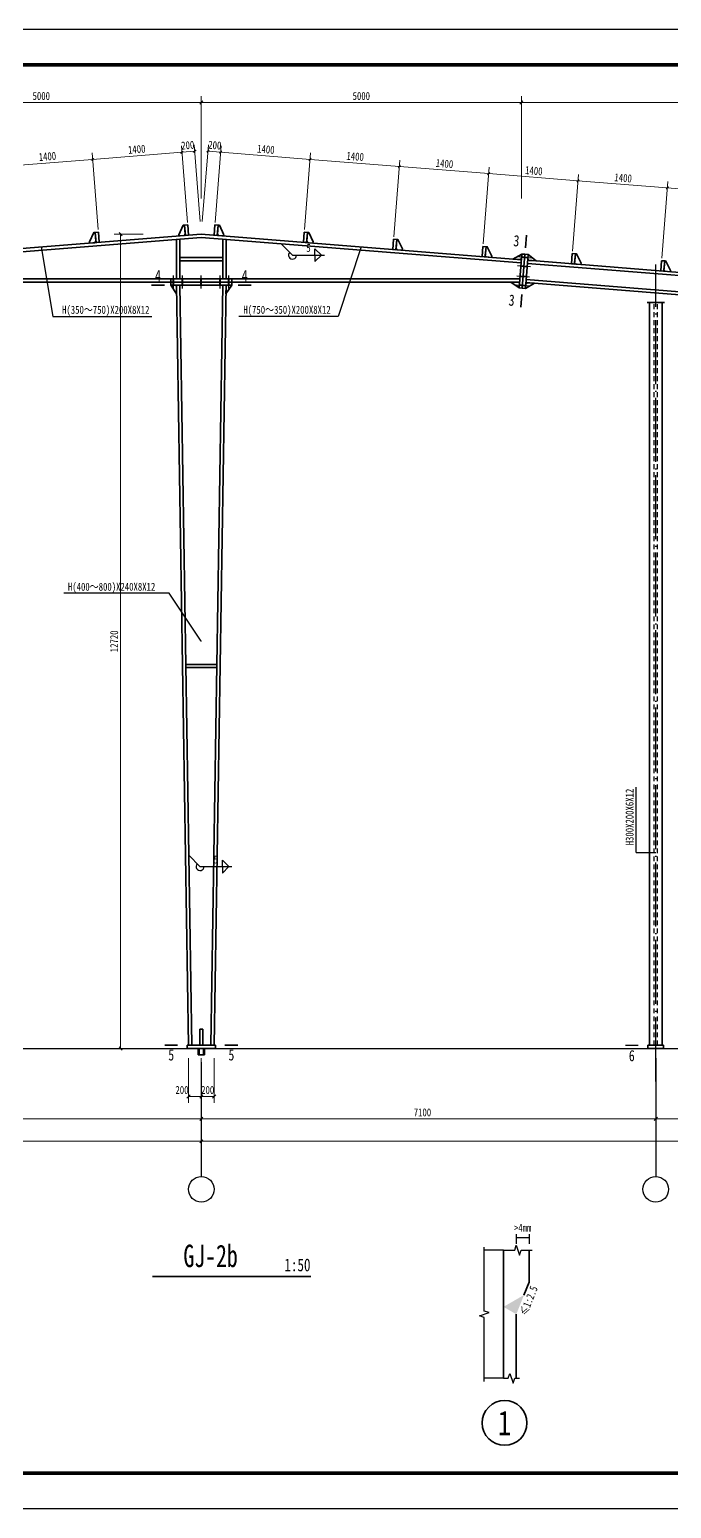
# Model space of a CAD drawing. Extents: x 32461 to 372567, y -698896 to 182569.
# Drawn here: x 250979 to 271035, y -634115 to -587915 of the extents above; entities that cross this region are included whole.
import ezdxf
from ezdxf.enums import TextEntityAlignment as Align

# ---------------------------------------------------------------- set-up
doc = ezdxf.new("R2010")
doc.units = 0
doc.header["$LTSCALE"] = 1000
doc.header["$MEASUREMENT"] = 0
for name, pattern in [('4', [5, 1.5, -1, 1.5, -1]), ('DOTE', [2.42, 2, -0.2, 0.02, -0.2]), ('线型6', [8.75, 5, -1.25, 1.25, -1.25])]:
    doc.linetypes.add(name, pattern=pattern)
doc.layers.get('0').update_dxf_attribs({"linetype": 'CONTINUOUS'})
for name, color, linetype in [('DOTE', 252, 'CONTINUOUS'), ('PUB_TITLE', 4, 'CONTINUOUS'), ('门窗', 3, '4')]:
    doc.layers.add(name, color=color, linetype=linetype)
for name, color, linetype, lineweight in [('墙线__粗线', 7, 'CONTINUOUS', 25), ('字符串标注', 9, 'CONTINUOUS', 25), ('尺寸标注', 2, 'CONTINUOUS', 35), ('层10', 7, 'CONTINUOUS', 35), ('层111', 9, '线型6', 25), ('层112', 9, 'CONTINUOUS', 25), ('层114', 2, 'CONTINUOUS', 25), ('层116', 1, 'CONTINUOUS', 35), ('层14', 2, 'CONTINUOUS', 35), ('柱子', 3, 'CONTINUOUS', 35), ('焊缝标注', 9, 'CONTINUOUS', 25)]:
    doc.layers.add(name, color=color, linetype=linetype, lineweight=lineweight)
doc.styles.add('宋体', font='')
doc.styles.get('宋体').set_extended_font_data('SimSun')

# ---------------------------------------------------------------- blocks, each defined once
blk = doc.blocks.new('BuiltIn_26')
at = {"layer": '层14'}
for p, q in [((275.53, 547.9, 2), (278.36, 549.48, 2)), ((277.82, 547.72, 2), (275.53, 547.9, 2)), ((278.25, 548.08, 2), (277.82, 547.72, 2)), ((278.36, 549.48, 2), (278.25, 548.08, 2))]:
    blk.add_line(p, q, dxfattribs=at)
blk = doc.blocks.new('BuiltIn_27')
at = {"layer": '层14'}
for p, q in [((277.52, 538.91, 2), (274.96, 540.71, 2)), ((274.96, 540.71, 2), (277.26, 540.71, 2)), ((277.26, 540.71, 2), (277.63, 540.31, 2)), ((277.63, 540.31, 2), (277.52, 538.91, 2))]:
    blk.add_line(p, q, dxfattribs=at)
blk = doc.blocks.new('BuiltIn_28')
at = {"layer": '层14'}
for p, q in [((280.24, 547.92, 2), (280.36, 549.32, 2)), ((280.61, 547.49, 2), (280.24, 547.92, 2)), ((280.36, 549.32, 2), (282.9, 547.31, 2)), ((282.9, 547.31, 2), (280.61, 547.49, 2))]:
    blk.add_line(p, q, dxfattribs=at)
blk = doc.blocks.new('BuiltIn_29')
at = {"layer": '层14'}
for p, q in [((282.35, 540.33, 2), (279.51, 538.75, 2)), ((279.51, 538.75, 2), (279.62, 540.15, 2)), ((279.62, 540.15, 2), (280.05, 540.51, 2)), ((280.05, 540.51, 2), (282.35, 540.33, 2))]:
    blk.add_line(p, q, dxfattribs=at)
blk = doc.blocks.new('BuiltIn_30')
at = {"layer": '层14'}
for p, q in [((170.47, 554.06, 2), (171.47, 554.14, 2)), ((170.47, 541.73, 2), (170.47, 554.06, 2)), ((171.47, 554.14, 2), (171.47, 541.73, 2)), ((171.47, 541.73, 2), (170.47, 541.73, 2))]:
    blk.add_line(p, q, dxfattribs=at)
blk = doc.blocks.new('BuiltIn_31')
at = {"layer": '层14'}
for p, q in [((184.97, 541.73, 2), (184.97, 554.14, 2)), ((184.97, 554.14, 2), (185.97, 554.06, 2)), ((185.97, 554.06, 2), (185.97, 541.73, 2)), ((185.97, 541.73, 2), (184.97, 541.73, 2))]:
    blk.add_line(p, q, dxfattribs=at)
blk = doc.blocks.new('BuiltIn_32')
at = {"layer": '层14'}
for p, q in [((170.51, 537.03, 2), (168.67, 539.73, 2)), ((168.67, 539.73, 2), (170.07, 539.73, 2)), ((170.07, 539.73, 2), (170.48, 539.33, 2)), ((170.48, 539.33, 2), (170.51, 537.03, 2))]:
    blk.add_line(p, q, dxfattribs=at)
blk = doc.blocks.new('BuiltIn_33')
at = {"layer": '层14'}
for p, q in [((187.77, 539.73, 2), (185.92, 537.03, 2)), ((185.92, 537.03, 2), (185.96, 539.33, 2)), ((185.96, 539.33, 2), (186.37, 539.73, 2)), ((186.37, 539.73, 2), (187.77, 539.73, 2))]:
    blk.add_line(p, q, dxfattribs=at)
blk = doc.blocks.new('BuiltIn_35')
at = {"layer": '层14'}
for p, q in [((177.72, 302.28, 2), (177.72, 307.28, 2)), ((177.72, 307.28, 2), (178.72, 307.28, 2)), ((178.72, 307.28, 2), (178.72, 302.28, 2)), ((178.72, 302.28, 2), (177.72, 302.28, 2))]:
    blk.add_line(p, q, dxfattribs=at)
blk = doc.blocks.new('BuiltIn_61')
at = {"layer": '层114', "color": 2, "linetype": 'Continuous', "lineweight": 25}
blk.add_line((277.29, 548.66, 2), (281.28, 548.34, 2), dxfattribs=at)
at = {"layer": '层114', "color": 1, "linetype": 'Continuous', "lineweight": 40}
blk.add_line((278.29, 548.58, 2), (280.28, 548.42, 2), dxfattribs=at)
blk = doc.blocks.new('BuiltIn_62')
at = {"layer": '层114', "color": 2, "linetype": 'Continuous', "lineweight": 25}
blk.add_line((277.07, 545.87, 2), (281.06, 545.55, 2), dxfattribs=at)
at = {"layer": '层114', "color": 1, "linetype": 'Continuous', "lineweight": 40}
blk.add_line((278.07, 545.79, 2), (280.06, 545.63, 2), dxfattribs=at)
blk = doc.blocks.new('BuiltIn_63')
at = {"layer": '层114', "color": 2, "linetype": 'Continuous', "lineweight": 25}
blk.add_line((276.59, 539.89, 2), (280.58, 539.57, 2), dxfattribs=at)
at = {"layer": '层114', "color": 1, "linetype": 'Continuous', "lineweight": 40}
blk.add_line((277.59, 539.81, 2), (279.58, 539.65, 2), dxfattribs=at)
blk = doc.blocks.new('BuiltIn_64')
at = {"layer": '层114', "color": 2, "linetype": 'Continuous', "lineweight": 25}
blk.add_line((276.82, 542.68, 2), (280.8, 542.36, 2), dxfattribs=at)
at = {"layer": '层114', "color": 1, "linetype": 'Continuous', "lineweight": 40}
blk.add_line((277.81, 542.6, 2), (279.81, 542.44, 2), dxfattribs=at)
blk = doc.blocks.new('BuiltIn_65')
at = {"layer": '层114', "color": 2, "linetype": 'Continuous', "lineweight": 25}
blk.add_line((169.57, 538.73, 2), (169.57, 542.73, 2), dxfattribs=at)
at = {"layer": '层114', "color": 1, "linetype": 'Continuous', "lineweight": 40}
blk.add_line((169.57, 539.73, 2), (169.57, 541.73, 2), dxfattribs=at)
blk = doc.blocks.new('BuiltIn_66')
at = {"layer": '层114', "color": 2, "linetype": 'Continuous', "lineweight": 25}
blk.add_line((172.37, 538.73, 2), (172.37, 542.73, 2), dxfattribs=at)
at = {"layer": '层114', "color": 1, "linetype": 'Continuous', "lineweight": 40}
blk.add_line((172.37, 539.73, 2), (172.37, 541.73, 2), dxfattribs=at)
blk = doc.blocks.new('BuiltIn_67')
at = {"layer": '层114', "color": 2, "linetype": 'Continuous', "lineweight": 25}
blk.add_line((186.87, 538.73, 2), (186.87, 542.73, 2), dxfattribs=at)
at = {"layer": '层114', "color": 1, "linetype": 'Continuous', "lineweight": 40}
blk.add_line((186.87, 539.73, 2), (186.87, 541.73, 2), dxfattribs=at)
blk = doc.blocks.new('BuiltIn_68')
at = {"layer": '层114', "color": 2, "linetype": 'Continuous', "lineweight": 25}
blk.add_line((184.07, 538.73, 2), (184.07, 542.73, 2), dxfattribs=at)
at = {"layer": '层114', "color": 1, "linetype": 'Continuous', "lineweight": 40}
blk.add_line((184.07, 539.73, 2), (184.07, 541.73, 2), dxfattribs=at)
blk = doc.blocks.new('BuiltIn_69')
at = {"layer": '层114', "color": 2, "linetype": 'Continuous', "lineweight": 25}
blk.add_line((178.21, 538.73, 2), (178.21, 542.73, 2), dxfattribs=at)
at = {"layer": '层114', "color": 1, "linetype": 'Continuous', "lineweight": 40}
blk.add_line((178.21, 539.73, 2), (178.21, 541.73, 2), dxfattribs=at)

msp = doc.modelspace()

# ---------------------------------------------------------------- hatches: boundary and pattern name
at = {"layer": '墙线__粗线'}
msp.add_hatch(color=9, dxfattribs=at).paths.add_polyline_path([(266187.3, -628049), (265787.3, -627818.1), (266427.6, -627448.4), (266187.3, -628049)])
at = {"layer": '焊缝标注'}
for points in [[(258843.3, -594606.6), (258903.2, -594688), (258924.5, -594666.9), (258843.3, -594606.6)], [(255951.6, -613710.3), (256011.5, -613791.8), (256032.7, -613770.6), (255951.6, -613710.3)]]:
    msp.add_hatch(color=256, dxfattribs=at).paths.add_polyline_path(points)

# ---------------------------------------------------------------- linework, layer by layer
for p, q in [((255857.4, -607746.4, -988), (256833.2, -607746.4, -988)), ((211795.3, -619746.4, -988), (301480.6, -619746.4, -988))]:
    msp.add_line(p, q)
at = {"layer": 'DOTE', "linetype": 'DOTE'}
msp.add_line((270545.3, -620776, -988), (270545.3, -595257.2, -1976), dxfattribs=at)
at = {"layer": 'PUB_TITLE'}
msp.add_lwpolyline([(205952.2, -634115.1), (320462.2, -634115.1), (320462.2, -587915.1), (205952.2, -587915.1)], close=True, dxfattribs=at)
at = {"layer": 'PUB_TITLE', "const_width": 110}
msp.add_lwpolyline([(208702.2, -633015.1), (319362.2, -633015.1), (319362.2, -589015.1), (208702.2, -589015.1)], close=True, dxfattribs=at)
at = {"layer": '墙线__粗线', "color": 9}
for p, q in [((265184.1, -627949, 700), (265187.3, -625949, 700)), ((266137.3, -626049, 700), (266187.3, -625895.1, 700)), ((266187.3, -625549, 700), (266187.3, -625849, 700)), ((266187.3, -625649, 700), (266587.3, -625649, 700)), ((266187.3, -625895.1, 700), (266287.1, -626202.2, 700)), ((266587.3, -625549, 700), (266587.3, -625849, 700)), ((265787.3, -626049, 700), (265187.3, -626049, 700)), ((265787.3, -626049, 700), (266137.3, -626049, 700)), ((266287.1, -626202.2, 700), (266337.3, -626048.4, 700)), ((266337.3, -626048.4, 700), (266687.3, -626049, 700)), ((265033.4, -628099, 700), (265337.9, -627999.2, 700)), ((265187.3, -628149, 700), (265033.4, -628099, 700)), ((265337.9, -627999.2, 700), (265184.1, -627949, 700)), ((265187.3, -630149, 700), (265187.3, -628149, 700)), ((265787.3, -630049, 700), (265187.3, -630049, 700)), ((265787.3, -630049, 700), (265937.3, -630049, 700)), ((265937.3, -630049, 700), (265987.3, -629895.1, 700)), ((265987.3, -629895.1, 700), (266087.1, -630202.6, 700)), ((266087.1, -630202.6, 700), (266137.3, -630048.8, 700)), ((266137.3, -630048.8, 700), (266287.3, -630049, 700))]:
    msp.add_line(p, q, dxfattribs=at)
at = {"layer": '墙线__粗线', "color": 2, "lineweight": 35}
for p, q in [((265787.3, -627818.1, 700), (265787.3, -626049, 700)), ((266587.3, -627049, 700), (266587.3, -626049, 700)), ((266427.6, -627448.4, 700), (266587.3, -627049, 700))]:
    msp.add_line(p, q, dxfattribs=at)
at = {"layer": '墙线__粗线', "color": 3, "lineweight": 35}
for p, q in [((265787.3, -630049, 700), (265787.3, -627818.1, 700)), ((266187.3, -630049, 700), (266187.3, -628049, 700))]:
    msp.add_line(p, q, dxfattribs=at)
at = {"layer": '字符串标注'}
for p, q in [((251345.3, -594706.4, -988), (251705.2, -596873.9, -988)), ((261345.3, -594706.4, -988), (260618.4, -596873.9, -988)), ((251705.2, -596873.9, -988), (254800.1, -596873.9, -988)), ((260618.4, -596873.9, -988), (257521.1, -596873.9, -988)), ((255345.3, -605526.4, -988), (252051.3, -605526.4, -988)), ((256345.3, -607026.4, -988), (255345.3, -605526.4, -988)), ((269931.8, -613619.8, -988), (269931.8, -611580.7, -988)), ((269931.8, -613619.8, -988), (270545.3, -613619.8, -988))]:
    msp.add_line(p, q, dxfattribs=at)
at = {"layer": '字符串标注', "linetype": 'Continuous', "const_width": 10}
for points in [[(251350.3, -594706.4, 1), (251340.3, -594706.4, 1)], [(261350.3, -594706.4, 1), (261340.3, -594706.4, 1)], [(256350.3, -607026.4, 1), (256340.3, -607026.4, 1)], [(270550.3, -613619.8, 1), (270540.3, -613619.8, 1)]]:
    msp.add_lwpolyline(points, format="xyb", close=True, dxfattribs=at)
at = {"layer": '尺寸标注', "lineweight": 9}
for p, q in [((246345.3, -590194.1, -988), (256345.3, -590194.1, -988)), ((256345.3, -593193.3, -988), (256345.3, -589994.1, -988)), ((256345.3, -590194.1, -988), (266345.3, -590194.1, -988)), ((266345.3, -593193.3, -988), (266345.3, -589994.1, -988)), ((266345.3, -590194.1, -988), (287345.3, -590194.1, -988)), ((254525.3, -594306.4, -988), (253625.3, -594306.4, -988)), ((253825.3, -619746.4, -988), (253825.3, -594306.4, -988)), ((254525.3, -619746.4, -988), (253625.3, -619746.4, -988)), ((255945.3, -620046.4, -988), (255945.3, -621446.4, -988)), ((256345.3, -620046.4, -988), (256345.3, -621446.4, -988)), ((256345.3, -620046.4, -988), (256345.3, -621446.4, -988)), ((256345.3, -620046.4, -988), (256345.3, -622146.4, -988)), ((256345.3, -620046.4, -988), (256345.3, -622146.4, -988)), ((256745.3, -620046.4, -988), (256745.3, -621446.4, -988)), ((255945.3, -621246.4, -988), (256345.3, -621246.4, -988)), ((256345.3, -621246.4, -988), (256745.3, -621246.4, -988)), ((213345.3, -621946.4, -988), (256345.3, -621946.4, -988)), ((256345.3, -621946.4, -988), (299345.3, -621946.4, -988)), ((213345.3, -622646.4, -988), (299345.3, -622646.4, -988))]:
    msp.add_line(p, q, dxfattribs=at)
at = {"layer": '尺寸标注', "lineweight": 35}
for p, q in [((256295.3, -590244.1, -988), (256395.3, -590144.1, -988)), ((266295.3, -590244.1, -988), (266395.3, -590144.1, -988)), ((253775.3, -594256.4, -988), (253875.3, -594356.4, -988)), ((253775.3, -619696.4, -988), (253875.3, -619796.4, -988)), ((255895.3, -621296.4, -988), (255995.3, -621196.4, -988)), ((256295.3, -621296.4, -988), (256395.3, -621196.4, -988)), ((256295.3, -621296.4, -988), (256395.3, -621196.4, -988)), ((256695.3, -621296.4, -988), (256795.3, -621196.4, -988)), ((256295.3, -621996.4, -988), (256395.3, -621896.4, -988)), ((256295.3, -621996.4, -988), (256395.3, -621896.4, -988)), ((270495.3, -621996.4, -988), (270595.3, -621896.4, -988)), ((256295.3, -622696.4, -988), (256395.3, -622596.4, -988)), ((256295.3, -622696.4, -988), (256395.3, -622596.4, -988))]:
    msp.add_line(p, q, dxfattribs=at)
at = {"layer": '尺寸标注', "color": 9, "lineweight": 9}
for p, q in [((253123.6, -594162.9, -988), (252932.2, -591770.5, -988)), ((253123.6, -594162.9, -988), (252932.2, -591770.5, -988)), ((252948.2, -591969.9, -988), (255739.2, -591746.6, -988)), ((255914.7, -593939.6, -988), (255723.3, -591547.2, -988)), ((255914.7, -593939.6, -988), (255723.3, -591547.2, -988)), ((255739.2, -591746.6, -988), (256138, -591714.7, -988)), ((256313.4, -593907.7, -988), (256122, -591515.3, -988)), ((256377.2, -593907.7, -988), (256568.6, -591515.3, -988)), ((256552.6, -591714.7, -988), (256951.4, -591746.6, -988)), ((256775.9, -593939.6, -988), (256967.3, -591547.2, -988)), ((256775.9, -593939.6, -988), (256967.3, -591547.2, -988)), ((256951.4, -591746.6, -988), (259742.4, -591969.9, -988)), ((259567, -594162.9, -988), (259758.4, -591770.5, -988)), ((259567, -594162.9, -988), (259758.4, -591770.5, -988)), ((250157.1, -592193.1, -988), (252948.2, -591969.9, -988)), ((259742.4, -591969.9, -988), (262533.5, -592193.1, -988)), ((262358.1, -594386.1, -988), (262549.5, -591993.8, -988)), ((262358.1, -594386.1, -988), (262549.5, -591993.8, -988)), ((262533.5, -592193.1, -988), (265324.6, -592416.4, -988)), ((265149.2, -594609.4, -988), (265340.6, -592217.1, -988)), ((265149.2, -594609.4, -988), (265340.6, -592217.1, -988)), ((265324.6, -592416.4, -988), (268115.7, -592639.7, -988)), ((267940.3, -594832.7, -988), (268131.6, -592440.4, -988)), ((267940.3, -594832.7, -988), (268131.6, -592440.4, -988)), ((268115.7, -592639.7, -988), (270906.8, -592863, -988)), ((270731.3, -595056, -988), (270922.7, -592663.6, -988)), ((270731.3, -595056, -988), (270922.7, -592663.6, -988)), ((270906.8, -592863, -988), (273697.9, -593086.3, -988))]:
    msp.add_line(p, q, dxfattribs=at)
at = {"layer": '尺寸标注', "color": 9}
for p, q in [((255771.7, -591708.5, -988), (255706.8, -591784.6, -988)), ((255771.7, -591708.5, -988), (255706.8, -591784.6, -988)), ((256170.4, -591676.6, -988), (256105.5, -591752.7, -988)), ((256590.7, -591682.2, -988), (256514.6, -591747.1, -988)), ((256989.4, -591714.2, -988), (256913.3, -591779, -988)), ((256989.4, -591714.2, -988), (256913.3, -591779, -988)), ((252980.6, -591931.8, -988), (252915.7, -592007.9, -988)), ((252980.6, -591931.8, -988), (252915.7, -592007.9, -988)), ((259780.5, -591937.4, -988), (259704.4, -592002.3, -988)), ((259780.5, -591937.4, -988), (259704.4, -592002.3, -988)), ((262571.6, -592160.7, -988), (262495.5, -592225.6, -988)), ((262571.6, -592160.7, -988), (262495.5, -592225.6, -988)), ((265362.7, -592384, -988), (265286.6, -592448.9, -988)), ((265362.7, -592384, -988), (265286.6, -592448.9, -988)), ((268153.8, -592607.3, -988), (268077.6, -592672.1, -988)), ((268153.8, -592607.3, -988), (268077.6, -592672.1, -988)), ((270944.8, -592830.6, -988), (270868.7, -592895.4, -988)), ((270944.8, -592830.6, -988), (270868.7, -592895.4, -988))]:
    msp.add_line(p, q, dxfattribs=at)
at = {"layer": '尺寸标注'}
for p, q in [((255821.4, -594027.3, -988), (255921.1, -594019.3, -988)), ((255846.9, -594346.3, -988), (255821.4, -594027.3, -988)), ((255921.1, -594019.3, -988), (255946.6, -594338.3, -988)), ((256769.5, -594019.3, -988), (256744, -594338.3, -988)), ((256869.2, -594027.3, -988), (256769.5, -594019.3, -988)), ((256843.7, -594346.3, -988), (256869.2, -594027.3, -988)), ((253030.3, -594250.6, -988), (253130, -594242.6, -988)), ((253055.8, -594569.6, -988), (253030.3, -594250.6, -988)), ((253155.5, -594561.6, -988), (253055.8, -594569.6, -988)), ((253130, -594242.6, -988), (253155.5, -594561.6, -988)), ((255946.6, -594338.3, -988), (255846.9, -594346.3, -988)), ((256744, -594338.3, -988), (256843.7, -594346.3, -988)), ((259560.6, -594242.6, -988), (259535.1, -594561.6, -988)), ((259535.1, -594561.6, -988), (259634.8, -594569.6, -988)), ((259660.3, -594250.6, -988), (259560.6, -594242.6, -988)), ((259634.8, -594569.6, -988), (259660.3, -594250.6, -988)), ((262351.7, -594465.9, -988), (262326.2, -594784.9, -988)), ((262451.4, -594473.9, -988), (262351.7, -594465.9, -988)), ((262425.9, -594792.8, -988), (262451.4, -594473.9, -988)), ((262326.2, -594784.9, -988), (262425.9, -594792.8, -988)), ((265142.8, -594689.2, -988), (265117.3, -595008.2, -988)), ((265117.3, -595008.2, -988), (265217, -595016.1, -988)), ((265242.5, -594697.2, -988), (265142.8, -594689.2, -988)), ((265217, -595016.1, -988), (265242.5, -594697.2, -988)), ((267933.9, -594912.5, -988), (267908.4, -595231.4, -988)), ((268033.6, -594920.4, -988), (267933.9, -594912.5, -988)), ((268008, -595239.4, -988), (268033.6, -594920.4, -988)), ((267908.4, -595231.4, -988), (268008, -595239.4, -988)), ((270725, -595135.7, -988), (270699.4, -595454.7, -988)), ((270699.4, -595454.7, -988), (270799.1, -595462.7, -988)), ((270824.6, -595143.7, -988), (270725, -595135.7, -988)), ((270799.1, -595462.7, -988), (270824.6, -595143.7, -988))]:
    msp.add_line(p, q, dxfattribs=at)
for points in [[(255644.3, -594322.3), (255647.5, -594362.2), (255807, -594349.5), (255843.7, -594306.4), (255821.4, -594027.3), (255781.5, -594030.5)], [(257046.3, -594322.3), (257043.1, -594362.2), (256883.6, -594349.5), (256846.9, -594306.4), (256869.2, -594027.3), (256909.1, -594030.5)], [(252853.3, -594545.6), (252856.5, -594585.5), (253015.9, -594572.7), (253052.6, -594529.7), (253030.3, -594250.6), (252990.4, -594253.8)], [(259837.3, -594545.6), (259834.2, -594585.5), (259674.7, -594572.7), (259638, -594529.7), (259660.3, -594250.6), (259700.2, -594253.8)], [(262628.4, -594768.9), (262625.2, -594808.8), (262465.7, -594796), (262429.1, -594753), (262451.4, -594473.9), (262491.3, -594477.1)], [(265419.5, -594992.2), (265416.3, -595032.1), (265256.8, -595019.3), (265220.2, -594976.3), (265242.5, -594697.2), (265282.4, -594700.3)], [(268210.6, -595215.5), (268207.4, -595255.4), (268047.9, -595242.6), (268011.2, -595199.5), (268033.6, -594920.4), (268073.4, -594923.6)], [(271001.7, -595438.8), (270998.5, -595478.6), (270839, -595465.9), (270802.3, -595422.8), (270824.6, -595143.7), (270864.5, -595146.9)]]:
    msp.add_lwpolyline(points, close=True, dxfattribs=at)
at = {"layer": '层10'}
for p, q in [((266507.2, -594336.9, -988), (266475.3, -594735.6, -988)), ((254790.4, -595901.9, -988), (255190.4, -595901.9, -988)), ((257900.2, -595901.9, -988), (257500.2, -595901.9, -988)), ((266326.8, -596591.6, -988), (266358.7, -596192.9, -988)), ((255205.3, -619646.4, -988), (255605.3, -619646.4, -988)), ((257485.3, -619646.4, -988), (257085.3, -619646.4, -988))]:
    msp.add_line(p, q, dxfattribs=at)
at = {"layer": '层10', "const_width": 45, "elevation": -988}
msp.add_lwpolyline([(269599.3, -619646.4), (269999.3, -619646.4)], dxfattribs=at)
at = {"layer": '层10'}
msp.add_circle((265820.1, -631443.4, 700), 700, dxfattribs=at)
at = {"layer": '层111'}
for p, q in [((256345.3, -620177.3, -988), (256345.3, -623746.4, -988)), ((270545.3, -620046.4, -988), (270545.3, -623746.4, -988))]:
    msp.add_line(p, q, dxfattribs=at)
at = {"layer": '层112'}
for centre in [(256345.3, -624146.4, -988), (270545.3, -624146.4, -988)]:
    msp.add_circle(centre, 400, dxfattribs=at)
at = {"layer": '层116'}
for p, q in [((256245.3, -619746.4, -988), (256245.3, -619946.4, -988)), ((256245.3, -619946.4, -988), (256445.3, -619946.4, -988)), ((256275.3, -619746.4, -988), (256275.3, -619946.4, -988)), ((256415.3, -619746.4, -988), (256415.3, -619946.4, -988)), ((256445.3, -619746.4, -988), (256445.3, -619946.4, -988))]:
    msp.add_line(p, q, dxfattribs=at)
at = {"layer": '层14'}
for p, q in [((255670.4, -595034.9, -988), (257020.2, -595034.9, -988)), ((266275, -595985.6, -988), (266359.7, -594927, -988)), ((266359.7, -594927, -988), (266459.3, -594934.9, -988)), ((266459.3, -594934.9, -988), (266374.6, -595993.6, -988)), ((266374.6, -595993.6, -988), (266459.3, -594934.9, -988)), ((266459.3, -594934.9, -988), (266559, -594942.9, -988)), ((266559, -594942.9, -988), (266474.3, -596001.5, -988)), ((257020.2, -595134.9, -988), (255670.4, -595134.9, -988)), ((255670.4, -595134.9, -988), (257020.2, -595134.9, -988)), ((255390.4, -595701.9, -988), (257300.2, -595701.9, -988)), ((255390.4, -595801.9, -988), (255390.4, -595701.9, -988)), ((257300.2, -595801.9, -988), (255390.4, -595801.9, -988)), ((255390.4, -595801.9, -988), (257300.2, -595801.9, -988)), ((255390.4, -595901.9, -988), (255390.4, -595801.9, -988)), ((257300.2, -595901.9, -988), (255390.4, -595901.9, -988)), ((257300.2, -595701.9, -988), (257300.2, -595801.9, -988)), ((257300.2, -595801.9, -988), (257300.2, -595901.9, -988)), ((266374.6, -595993.6, -988), (266275, -595985.6, -988)), ((266474.3, -596001.5, -988), (266374.6, -595993.6, -988)), ((256833.2, -607746.4, -988), (255857.4, -607746.4, -988)), ((255859, -607846.4, -988), (256831.6, -607846.4, -988)), ((255905.3, -619746.4, -988), (255905.3, -619646.4, -988)), ((255905.3, -619646.4, -988), (256785.3, -619646.4, -988)), ((256785.3, -619746.4, -988), (255905.3, -619746.4, -988)), ((256785.3, -619646.4, -988), (256785.3, -619746.4, -988))]:
    msp.add_line(p, q, dxfattribs=at)
at = {"layer": '层14', "elevation": -988}
for points in [[(270299.3, -619646.4), (270299.3, -619746.4)], [(270299.3, -619646.4), (270495.3, -619646.4)], [(270791.3, -619646.4), (270299.3, -619646.4)], [(270299.3, -619746.4), (270791.3, -619746.4)], [(270595.3, -619646.4), (270791.3, -619646.4)], [(270791.3, -619746.4), (270791.3, -619646.4)]]:
    msp.add_lwpolyline(points, dxfattribs=at)
at = {"layer": '柱子'}
for p, q in [((246345.3, -595106.4, -988), (256345.3, -594306.4, -988)), ((246353.3, -595206.1, -988), (256345.3, -594406.7, -988)), ((256345.3, -594306.4, -988), (266345.3, -595106.4, -988)), ((256345.3, -594406.7, -988), (266337.3, -595206.1, -988)), ((266536.7, -595222, -988), (287138, -596870.1, -988)), ((266544.7, -595122.3, -988), (287145.9, -596770.4, -988)), ((246393.1, -595704.2, -988), (255390.4, -595701.9, -988)), ((246401.1, -595804.2, -988), (255390.4, -595801.9, -988)), ((255945.3, -619646.4, -988), (255570.4, -595901.9, -988)), ((255570.4, -595901.9, -988), (255670.4, -595901.9, -988)), ((256045.3, -619646.4, -988), (255670.4, -595901.9, -988)), ((256645.3, -619646.4, -988), (257020.2, -595901.9, -988)), ((256745.3, -619646.4, -988), (257120.2, -595901.9, -988)), ((257020.2, -595901.9, -988), (257120.2, -595901.9, -988)), ((257300.2, -595701.9, -988), (266297.5, -595704.2, -988)), ((257300.2, -595801.9, -988), (266289.5, -595804.2, -988)), ((266488.8, -595820.1, -988), (287090.1, -597468.2, -988)), ((266496.8, -595720.4, -988), (287098.1, -597368.5, -988))]:
    msp.add_line(p, q, dxfattribs=at)
at = {"layer": '柱子', "color": 7, "linetype": 'Continuous', "lineweight": 35}
msp.add_line((254816.9, -626874.1, -988), (259765.1, -626874.1, -988), dxfattribs=at)
at = {"layer": '柱子'}
for points, elevation in [([(270820, -596444.6), (270273.8, -596444.6)], -9524.5), ([(270345.3, -619646.4), (270345.3, -596444.6)], -988), ([(270745.3, -619646.4), (270745.3, -596444.6)], -988)]:
    msp.add_lwpolyline(points, dxfattribs=dict(at, elevation=elevation))
at = {"layer": '焊缝标注'}
for p, q in [((258843.3, -594606.6, -988), (259195.9, -594961.1, -988)), ((259195.9, -594961.1, -988), (260195.9, -594961.1, -988)), ((259895.9, -594761.1, -988), (260095.9, -594961.1, -988)), ((259895.9, -594961.1, -988), (259895.9, -594761.1, -988)), ((259895.9, -595161.1, -988), (260095.9, -594961.1, -988)), ((259895.9, -594961.1, -988), (259895.9, -595161.1, -988)), ((255951.6, -613710.3, -988), (256304.2, -614064.8, -988)), ((257004.2, -613864.8, -988), (257204.2, -614064.8, -988)), ((257004.2, -614064.8, -988), (257004.2, -613864.8, -988)), ((256304.2, -614064.8, -988), (257304.2, -614064.8, -988)), ((257004.2, -614264.8, -988), (257204.2, -614064.8, -988)), ((257004.2, -614064.8, -988), (257004.2, -614264.8, -988))]:
    msp.add_line(p, q, dxfattribs=at)
for centre, start in [((259195.9, -594961.1, -988), 134.84026), ((256304.2, -614064.8, -988), 134.84032)]:
    msp.add_arc(centre, 125, start, 0, dxfattribs=at)
at = {"layer": '门窗', "ltscale": 0.1, "elevation": -988}
for points in [[(270495.3, -619646.4), (270495.3, -596444.6)], [(270595.3, -619646.4), (270595.3, -596466.2)]]:
    msp.add_lwpolyline(points, dxfattribs=at)

# ---------------------------------------------------------------- block references
at = {"layer": '层114', "color": 1, "xscale": 100, "yscale": 100, "zscale": 100}
for name in ['BuiltIn_61', 'BuiltIn_62', 'BuiltIn_65', 'BuiltIn_66', 'BuiltIn_69', 'BuiltIn_68', 'BuiltIn_67', 'BuiltIn_63', 'BuiltIn_64']:
    msp.add_blockref(name, (238523.5, -649874.8, -1188), dxfattribs=at)
at = {"layer": '层14', "xscale": 100, "yscale": 100, "zscale": 100}
for name in ['BuiltIn_30', 'BuiltIn_31', 'BuiltIn_26', 'BuiltIn_28', 'BuiltIn_32', 'BuiltIn_33', 'BuiltIn_27', 'BuiltIn_29', 'BuiltIn_35']:
    msp.add_blockref(name, (238523.5, -649874.8, -1188), dxfattribs=at)

# ---------------------------------------------------------------- texts
at = {"layer": '墙线__粗线', "color": 9, "style": '宋体', "width": 0.8}
msp.add_text('>4mm', height=250, dxfattribs=at).set_placement((266387.3, -625349, 700), align=Align.MIDDLE_CENTER)
msp.add_text('≤1:2.5', height=250, rotation=68.19859, dxfattribs=at).set_placement((266573, -627623.3, 700), align=Align.MIDDLE_CENTER)
at = {"layer": '字符串标注', "style": '宋体', "width": 0.8}
for s, p in [('H(350～750)X200X8X12', (253360.1, -596868.9, -988)), ('H(750～350)X200X8X12', (259023.3, -596868.9, -988)), ('H(400～800)X240X8X12', (253543, -605521.4, -988))]:
    msp.add_text(s, height=250, dxfattribs=at).set_placement(p, align=Align.BOTTOM_CENTER)
msp.add_text('H300X200X6X12', height=250, rotation=90, dxfattribs=at).set_placement((269926.8, -612515.3, -988), align=Align.BOTTOM_CENTER)
at = {"layer": '尺寸标注', "style": '宋体', "width": 0.8}
for s, p in [('5000', (251345.3, -590189.1, -988)), ('5000', (261345.3, -590189.1, -988)), ('200', (256545.3, -621241.4, -988)), ('7100', (263255.6, -621941.4, -988))]:
    msp.add_text(s, height=250, dxfattribs=at).set_placement(p, align=Align.BOTTOM_CENTER)
at = {"layer": '尺寸标注', "color": 9, "style": '宋体', "width": 0.8}
for s, rotation, p in [('1400', 4.57392, (251552.2, -592076.5, -988)), ('1400', 4.57392, (254343.3, -591853.2, -988)), ('200', 4.57396, (255938.2, -591725.6, -988)), ('200', 355.42604, (256752.4, -591725.6, -988)), ('1400', 355.42611, (258347.3, -591853.2, -988)), ('1400', 355.42611, (261138.4, -592076.5, -988)), ('1400', 355.42612, (263929.5, -592299.8, -988)), ('1400', 355.42611, (266720.6, -592523.1, -988)), ('1400', 355.42611, (269511.6, -592746.4, -988))]:
    msp.add_text(s, height=250, rotation=rotation, dxfattribs=at).set_placement(p, align=Align.BOTTOM_CENTER)
at = {"layer": '尺寸标注', "style": '宋体', "width": 0.8}
msp.add_text('12720', height=250, rotation=90, dxfattribs=at).set_placement((253820.3, -607026.4, -988), align=Align.BOTTOM_CENTER)
msp.add_text('200', height=250, dxfattribs=at).set_placement((255945.3, -621241.4, -988), align=Align.BOTTOM_RIGHT)
at = {"layer": '层10', "style": '宋体', "width": 0.771429}
for s, rotation, p in [('3', 355.4259, (266192.2, -594512.3, -988)), ('4', 0.00032, (254990.4, -595601.9, -988)), ('4', 0.00032, (257700.2, -595601.9, -988)), ('3', 355.4259, (266043.7, -596368.4, -988))]:
    msp.add_text(s, height=350, rotation=rotation, dxfattribs=at).set_placement(p, align=Align.MIDDLE_CENTER)
at = {"layer": '层10', "style": '宋体'}
for s, height, width, p in [('5', 350, 0.771429, (255405.3, -619946.4, -988)), ('5', 350, 0.771429, (257285.3, -619946.4, -988)), ('6', 350, 0.771429, (269795.5, -619970, -1188)), ('1', 770, 0.8, (265820.1, -631443.4, 700))]:
    msp.add_text(s, height=height, dxfattribs=dict(at, width=width)).set_placement(p, align=Align.MIDDLE_CENTER)
at = {"layer": '柱子', "color": 7, "style": '宋体'}
for s, height, width, p in [('GJ-2b', 700, 0.714286, (256635.9, -626785.6, -988)), ('1:50 ', 400, 0.75, (259451.2, -626826.9, -988))]:
    msp.add_text(s, height=height, dxfattribs=dict(at, width=width)).set_placement(p, align=Align.BOTTOM_CENTER)
at = {"layer": '焊缝标注', "style": '宋体', "width": 0.8}
for p in [(259695.9, -594936.1, -988), (256804.2, -614039.8, -988)]:
    msp.add_text('5', height=250, dxfattribs=at).set_placement(p, align=Align.BOTTOM_CENTER)

doc.saveas('drawing.dxf')
